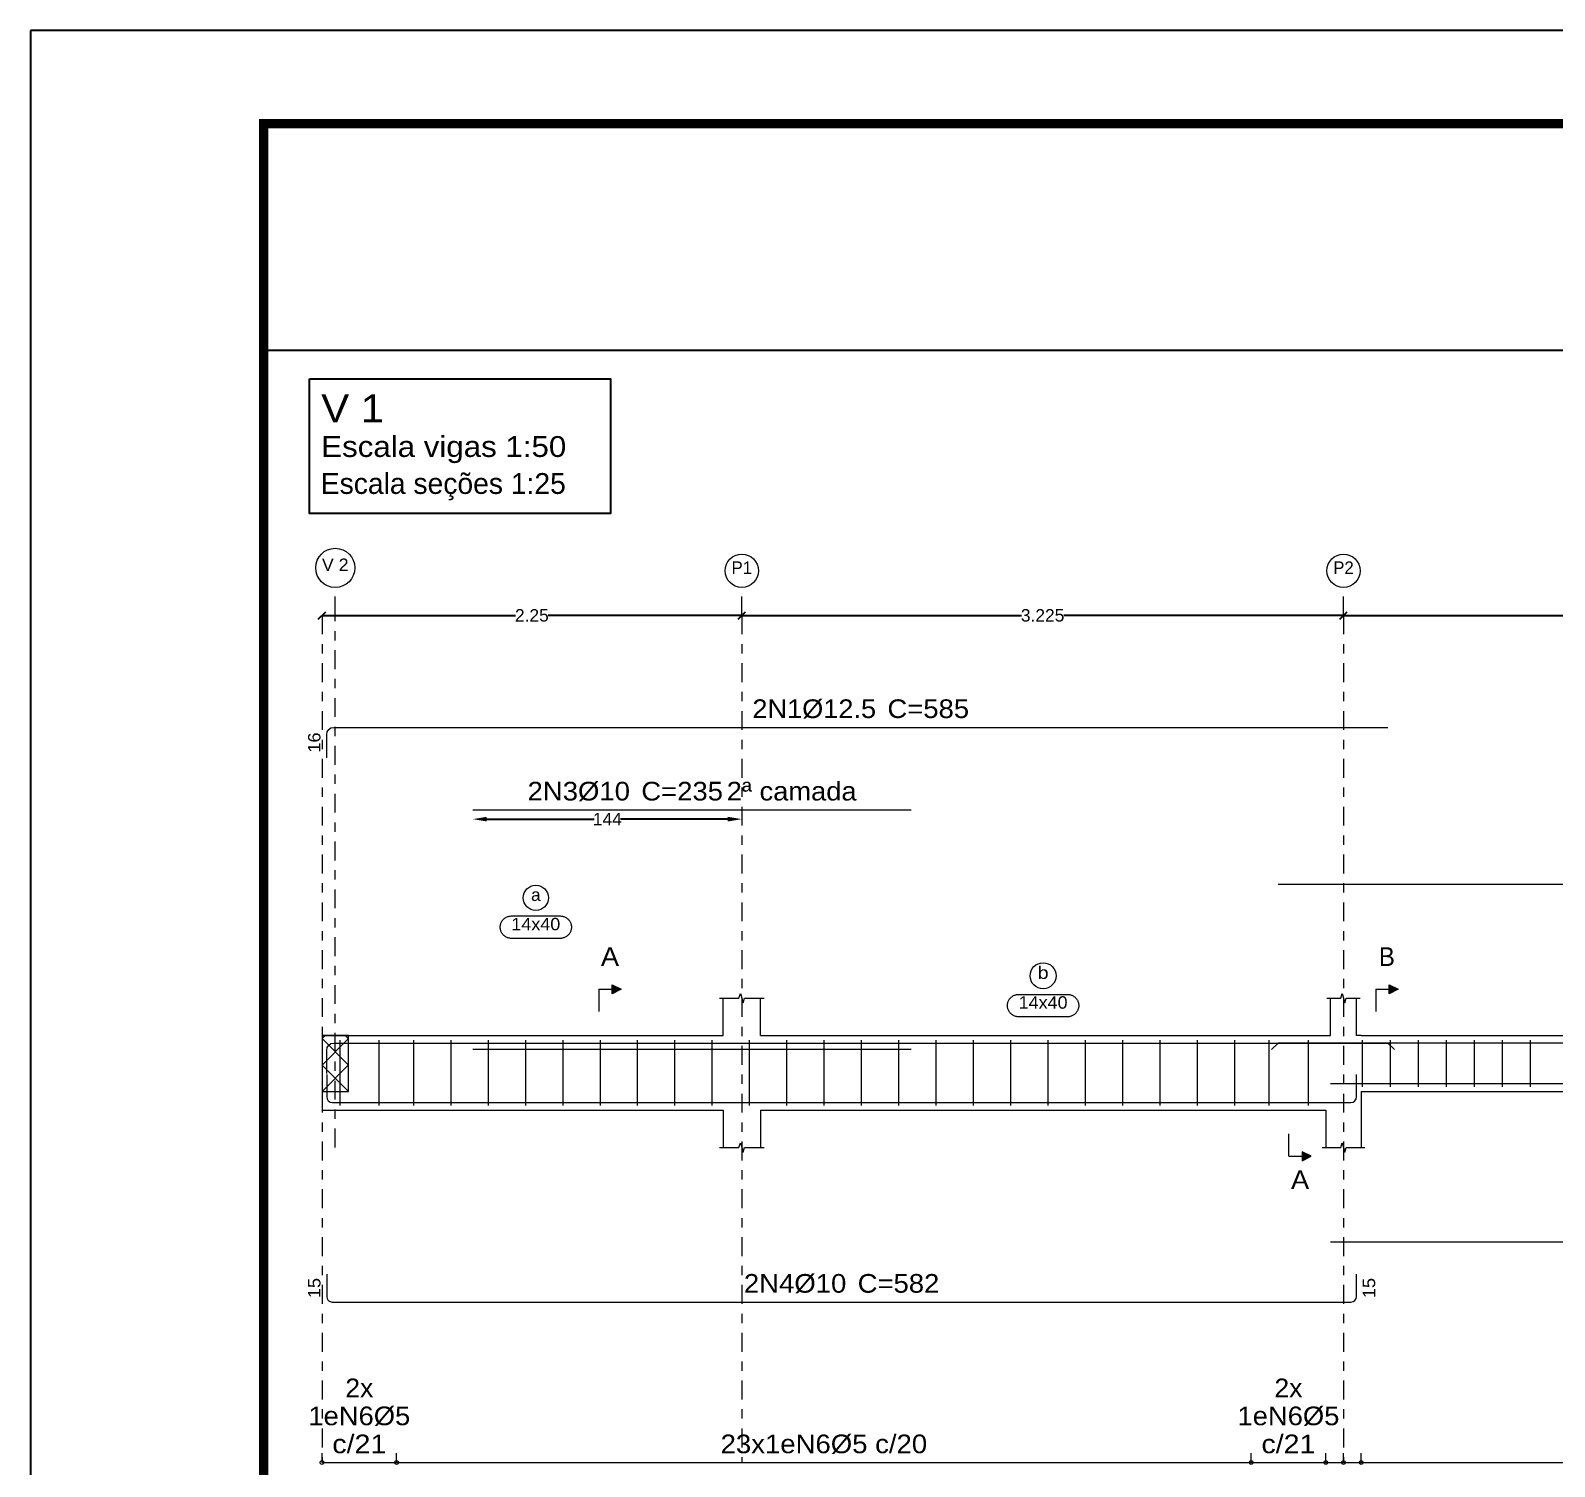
# Model space of a CAD drawing. Header units: centimetres. Extents: x 3194 to 3278, y -951 to -517.
# Drawn here: x 3194.32 to 3210.66, y -532.2 to -516.81 of the extents above; entities that cross this region are included whole.
import ezdxf
from ezdxf.enums import TextEntityAlignment as Align

# ---------------------------------------------------------------- set-up
doc = ezdxf.new("R2010")
doc.units = ezdxf.units.CM
doc.linetypes.add('CYPE_RAYAPUNTO', pattern=[0.4125, 0.2025, -0.105, 0, -0.105])
for name, color, linetype, lineweight in [('ARM_LONGITUDINAL_Ø10', 33, 'Continuous', 9), ('ARM_LONGITUDINAL_Ø12_5', 34, 'Continuous', 9), ('ARM_LONGITUDINAL_Ø8', 32, 'Continuous', 9), ('ARM_TRANSVERSAL_Ø5', 120, 'Continuous', 9), ('ELE_ARM_TRANS_TXT_EST', 7, 'Continuous', 9), ('ELE_CONT_NOS', 7, 'Continuous', 9), ('ELE_CONT_VIG_CONCRETO', 7, 'Continuous', 9), ('ELE_COT_COMPRIMENTO_PROJETADO', 8, 'Continuous', 0), ('ELE_COT_COT_ANCORAGENS', 8, 'Continuous', 0), ('ELE_COT_COT_ARM', 8, 'Continuous', 0), ('ELE_COT_COT_EST', 8, 'Continuous', 0), ('ELE_COT_COT_LIN_APOIOS', 8, 'CYPE_RAYAPUNTO', 0), ('ELE_REF_COT_LIN_AUX_COTA', 8, 'CYPE_RAYAPUNTO', 9), ('ELE_REF_LINHAS_MARCAS_PLANTA', 8, 'Continuous', 9), ('ELE_REF_MARCAS_PLANTA', 8, 'Continuous', 9), ('ELE_REF_REF_ESCALA', 3, 'Continuous', 9), ('ELE_REF_REF_NOME', 8, 'Continuous', 9), ('ELE_REF_REF_REFERENCIA', 8, 'Continuous', 9), ('ELE_REF_TEXTO_REF_NOME', 8, 'Continuous', 9), ('ELE_REF_TEXTO_REF_REFERENCIA', 8, 'Continuous', 9), ('POR_ARM_LONG_ARM_TEXTOS', 7, 'Continuous', 9), ('POR_ARM_LONG_TXT_COMP', 7, 'Continuous', 9), ('POR_ARM_LONG_TXT_IND_LAYER_ARM_LONG', 7, 'Continuous', 9)]:
    doc.layers.add(name, color=color, linetype=linetype, lineweight=lineweight)
doc.layers.add('ARQ-FOLHA', color=7, linetype='Continuous')
doc.layers.add('COTA CYPE', color=31, linetype='Continuous')
doc.styles.add('CYPETXT', font='arial.ttf', dxfattribs={"height": 0.2})
doc.styles.add('CYPETXT_0.2', font='arial.ttf', dxfattribs={"height": 0.133333})
doc.dimstyles.new('cype_arrow', dxfattribs={"dimtxt": 0.18, "dimasz": 0.15, "dimexe": 0.05, "dimexo": 0.05, "dimgap": 0, "dimtad": 0, "dimdec": 4, "dimzin": 0, "dimdsep": 46, "dimtxsty": 'CYPETXT_0.2', "dimcen": 0.09, "dimadec": 0, "dimazin": 0, "dimtfac": 1, "dimtdec": 4, "dimtofl": 0, "dimtmove": 2, "dimatfit": 3, "dimfxl": 1, "dimtolj": 1, "dimtzin": 0, "dimarcsym": 0})
doc.dimstyles.new('cype_oblique', dxfattribs={"dimtxt": 0.18, "dimasz": 0.18, "dimexe": 0.05, "dimexo": 0.05, "dimgap": 0, "dimtad": 0, "dimdec": 4, "dimzin": 0, "dimdsep": 46, "dimtxsty": 'CYPETXT_0.2', "dimblk": 'OBLIQUE', "dimtsz": 0.04, "dimcen": 0.09, "dimadec": 0, "dimazin": 0, "dimtfac": 1, "dimtdec": 4, "dimtofl": 0, "dimtmove": 2, "dimatfit": 3, "dimfxl": 1, "dimtolj": 1, "dimtzin": 0, "dimarcsym": 0})

# ---------------------------------------------------------------- blocks, each defined once
blk = doc.blocks.new('FOLHA A1')
at = {"layer": 'ARQ-FOLHA'}
for p, q in [((841, 0), (0, 0)), ((0, 0), (0, -594))]:
    blk.add_line(p, q, dxfattribs=at)
at = {"layer": 'ARQ-FOLHA', "const_width": 1}
blk.add_lwpolyline([(25, -10), (25, -584), (831, -584), (831, -10), (25, -10)], dxfattribs=at)
blk = doc.blocks.new('*D1111')
at = {"layer": 'Defpoints', "color": 0, "transparency": 16777216}
for p in [(3197.444, -523.081), (3197.444, -523.081), (3201.944, -523.081)]:
    blk.add_point(p, dxfattribs=at)
at = {"layer": 'ELE_COT_COMPRIMENTO_PROJETADO', "color": 0, "lineweight": -2, "transparency": 16777216}
for p, q in [((3197.404, -523.121), (3197.484, -523.041)), ((3197.444, -523.081), (3199.52, -523.081)), ((3201.944, -523.081), (3199.869, -523.081)), ((3201.904, -523.121), (3201.984, -523.041))]:
    blk.add_line(p, q, dxfattribs=at)
at = {"layer": 'ELE_COT_COMPRIMENTO_PROJETADO', "color": 0, "transparency": 16777216, "insert": (3199.694, -523.081), "char_height": 0.1333, "attachment_point": 5, "style": 'CYPETXT_0.2'}
blk.add_mtext('\\A1;2.25', dxfattribs=at)
blk = doc.blocks.new('_OBLIQUE')
at = {"color": 0, "linetype": 'ByBlock'}
blk.add_line((-0.5, -0.5), (0.5, 0.5), dxfattribs=at)
blk = doc.blocks.new('*D1112')
at = {"layer": 'Defpoints', "color": 0, "transparency": 16777216}
for p in [(3201.944, -523.081), (3201.944, -523.081), (3208.394, -523.081)]:
    blk.add_point(p, dxfattribs=at)
at = {"layer": 'ELE_COT_COMPRIMENTO_PROJETADO', "color": 0, "lineweight": -2, "transparency": 16777216}
for p, q in [((3201.904, -523.121), (3201.984, -523.041)), ((3201.944, -523.081), (3204.944, -523.081)), ((3208.394, -523.081), (3205.395, -523.081)), ((3208.354, -523.121), (3208.434, -523.041))]:
    blk.add_line(p, q, dxfattribs=at)
at = {"layer": 'ELE_COT_COMPRIMENTO_PROJETADO', "color": 0, "transparency": 16777216, "insert": (3205.169, -523.081), "char_height": 0.1333, "attachment_point": 5, "style": 'CYPETXT_0.2'}
blk.add_mtext('\\A1;3.225', dxfattribs=at)
blk = doc.blocks.new('*D1113')
at = {"layer": 'Defpoints', "color": 0, "transparency": 16777216}
for p in [(3208.394, -523.081), (3208.394, -523.081), (3215.404, -523.081)]:
    blk.add_point(p, dxfattribs=at)
at = {"layer": 'ELE_COT_COMPRIMENTO_PROJETADO', "color": 0, "lineweight": -2, "transparency": 16777216}
for p, q in [((3208.354, -523.121), (3208.434, -523.041)), ((3208.394, -523.081), (3211.674, -523.081)), ((3215.404, -523.081), (3212.125, -523.081)), ((3215.364, -523.121), (3215.444, -523.041))]:
    blk.add_line(p, q, dxfattribs=at)
at = {"layer": 'ELE_COT_COMPRIMENTO_PROJETADO', "color": 0, "transparency": 16777216, "insert": (3211.899, -523.081), "char_height": 0.1333, "attachment_point": 5, "style": 'CYPETXT_0.2'}
blk.add_mtext('\\A1;3.505', dxfattribs=at)
blk = doc.blocks.new('*D1118')
at = {"layer": 'Defpoints', "color": 0, "transparency": 16777216}
for p in [(3199.061, -525.264), (3201.944, -525.264), (3201.944, -525.264)]:
    blk.add_point(p, dxfattribs=at)
at = {"layer": 'ELE_COT_COT_ARM', "color": 0, "lineweight": -2, "transparency": 16777216}
for p, q in [((3199.211, -525.264), (3200.362, -525.264)), ((3201.794, -525.264), (3200.644, -525.264))]:
    blk.add_line(p, q, dxfattribs=at)
at = {"layer": 'ELE_COT_COT_ARM', "color": 0, "transparency": 16777216}
for points in [[(3199.211, -525.239), (3199.211, -525.289), (3199.061, -525.264)], [(3201.794, -525.239), (3201.794, -525.289), (3201.944, -525.264)]]:
    blk.add_solid(points, dxfattribs=at)
at = {"layer": 'ELE_COT_COT_ARM', "color": 0, "transparency": 16777216, "insert": (3200.503, -525.264), "char_height": 0.1333, "attachment_point": 5, "style": 'CYPETXT_0.2'}
blk.add_mtext('\\A1;144', dxfattribs=at)

msp = doc.modelspace()

# ---------------------------------------------------------------- hatches: boundary and pattern name
at = {"layer": 'ELE_REF_LINHAS_MARCAS_PLANTA'}
for points in [[(3200.55525, -527.13472), (3200.55525, -527.03872), (3200.65125, -527.08672)], [(3208.88345, -527.13472), (3208.88345, -527.03872), (3208.97945, -527.08672)], [(3207.95299, -528.82872), (3207.95299, -528.92472), (3208.04899, -528.87672)]]:
    msp.add_hatch(color=256, dxfattribs=at).paths.add_polyline_path(points)

# ---------------------------------------------------------------- linework, layer by layer
msp.add_line((3196.8194, -520.23693), (3259.9194, -520.23693))
at = {"layer": 'ARM_LONGITUDINAL_Ø10'}
for points in [[(3199.06128, -525.16412), (3203.76128, -525.16412)], [(3199.06128, -527.72972), (3203.76128, -527.72972)], [(3197.49447, -527.99972), (3197.49447, -528.23972), (3197.49904, -528.26268), (3197.51205, -528.28214), (3197.53151, -528.29515), (3197.55447, -528.29972), (3208.47442, -528.29972), (3208.49738, -528.29515), (3208.51685, -528.28214), (3208.52985, -528.26268), (3208.53442, -528.23972), (3208.53442, -527.99972)], [(3197.49447, -530.13854), (3197.49447, -530.37854), (3197.49904, -530.40151), (3197.51205, -530.42097), (3197.53151, -530.43398), (3197.55447, -530.43854), (3208.47442, -530.43854), (3208.49738, -530.43398), (3208.51685, -530.42097), (3208.52985, -530.40151), (3208.53442, -530.37854), (3208.53442, -530.13854)]]:
    msp.add_lwpolyline(points, dxfattribs=at)
at = {"layer": 'ARM_LONGITUDINAL_Ø12_5'}
msp.add_line((3208.86947, -527.66372), (3208.94218, -527.73238), dxfattribs=at)
for points in [[(3197.49447, -524.60565), (3197.49447, -524.35565), (3197.50018, -524.32694), (3197.51644, -524.30261), (3197.54077, -524.28635), (3197.56947, -524.28065), (3208.86947, -524.28065)], [(3197.49447, -527.98872), (3197.49447, -527.73872), (3197.50018, -527.71002), (3197.51644, -527.68569), (3197.54077, -527.66943), (3197.56947, -527.66372), (3208.86947, -527.66372)]]:
    msp.add_lwpolyline(points, dxfattribs=at)
at = {"layer": 'ARM_LONGITUDINAL_Ø8'}
msp.add_line((3207.69442, -527.66372), (3207.62253, -527.73323), dxfattribs=at)
for points in [[(3225.49442, -526.2646), (3225.49442, -526.0126), (3225.49077, -525.99423), (3225.48036, -525.97866), (3225.46479, -525.96825), (3225.44642, -525.9646), (3207.69442, -525.9646)], [(3225.49442, -527.96372), (3225.49442, -527.71172), (3225.49077, -527.69335), (3225.48036, -527.67778), (3225.46479, -527.66737), (3225.44642, -527.66372), (3207.69442, -527.66372)], [(3225.49442, -527.79972), (3225.49442, -528.05172), (3225.49077, -528.07009), (3225.48036, -528.08566), (3225.46479, -528.09606), (3225.44642, -528.09972), (3208.25442, -528.09972)], [(3225.49442, -529.49854), (3225.49442, -529.75054), (3225.49077, -529.76891), (3225.48036, -529.78449), (3225.46479, -529.79489), (3225.44642, -529.79854), (3208.25442, -529.79854)]]:
    msp.add_lwpolyline(points, dxfattribs=at)
at = {"layer": 'ARM_TRANSVERSAL_Ø5'}
for p, q in [((3197.63447, -527.63172), (3197.63447, -528.33172)), ((3198.05447, -527.63172), (3198.05447, -528.33172)), ((3198.42445, -527.63172), (3198.42445, -528.33172)), ((3198.82445, -527.63172), (3198.82445, -528.33172)), ((3199.22445, -527.63172), (3199.22445, -528.33172)), ((3199.62445, -527.63172), (3199.62445, -528.33172)), ((3200.02445, -527.63172), (3200.02445, -528.33172)), ((3200.42445, -527.63172), (3200.42445, -528.33172)), ((3200.82445, -527.63172), (3200.82445, -528.33172)), ((3201.22445, -527.63172), (3201.22445, -528.33172)), ((3201.62445, -527.63172), (3201.62445, -528.33172)), ((3202.02445, -527.63172), (3202.02445, -528.33172)), ((3202.42445, -527.63172), (3202.42445, -528.33172)), ((3202.82445, -527.63172), (3202.82445, -528.33172)), ((3203.22445, -527.63172), (3203.22445, -528.33172)), ((3203.62445, -527.63172), (3203.62445, -528.33172)), ((3204.02445, -527.63172), (3204.02445, -528.33172)), ((3204.42445, -527.63172), (3204.42445, -528.33172)), ((3204.82445, -527.63172), (3204.82445, -528.33172)), ((3205.22445, -527.63172), (3205.22445, -528.33172)), ((3205.62445, -527.63172), (3205.62445, -528.33172)), ((3206.02445, -527.63172), (3206.02445, -528.33172)), ((3206.42445, -527.63172), (3206.42445, -528.33172)), ((3206.82445, -527.63172), (3206.82445, -528.33172)), ((3207.22445, -527.63172), (3207.22445, -528.33172)), ((3207.59442, -527.63172), (3207.59442, -528.33172)), ((3208.01442, -527.63172), (3208.01442, -528.33172)), ((3208.59442, -527.63172), (3208.59442, -528.13172)), ((3208.89442, -527.63172), (3208.89442, -528.13172)), ((3209.19442, -527.63172), (3209.19442, -528.13172)), ((3209.49442, -527.63172), (3209.49442, -528.13172)), ((3209.79442, -527.63172), (3209.79442, -528.13172)), ((3210.09442, -527.63172), (3210.09442, -528.13172)), ((3210.39442, -527.63172), (3210.39442, -528.13172))]:
    msp.add_line(p, q, dxfattribs=at)
at = {"layer": 'COTA CYPE'}
msp.add_lwpolyline([(3197.31095, -520.5442), (3200.53735, -520.5442), (3200.53735, -521.98768), (3197.31095, -521.98768)], close=True, dxfattribs=at)
at = {"layer": 'ELE_CONT_NOS'}
for p, q in [((3201.74442, -527.58172), (3201.74442, -527.18172)), ((3202.14442, -527.58172), (3202.14442, -527.18172)), ((3208.25442, -527.58172), (3208.25442, -527.18172)), ((3208.53442, -527.58172), (3208.53442, -527.18172)), ((3197.44447, -527.58172), (3197.44447, -528.38172)), ((3208.20442, -527.58172), (3208.25442, -527.58172)), ((3208.58442, -527.58172), (3208.53442, -527.58172)), ((3208.58442, -528.18172), (3208.58442, -528.78172)), ((3201.74442, -528.38172), (3201.74442, -528.78172)), ((3202.14442, -528.38172), (3202.14442, -528.78172)), ((3208.20442, -528.38172), (3208.20442, -528.78172))]:
    msp.add_line(p, q, dxfattribs=at)
at = {"layer": 'ELE_CONT_NOS', "lineweight": 0}
for p, q in [((3197.44447, -527.61603), (3197.47879, -527.58172)), ((3197.44447, -527.89888), (3197.72844, -527.61491)), ((3197.72844, -527.9), (3197.44447, -527.61603)), ((3197.72844, -527.61715), (3197.693, -527.58172)), ((3197.44447, -528.18172), (3197.72844, -527.89775)), ((3197.72732, -528.18172), (3197.44447, -527.89888)), ((3197.72732, -528.18172), (3197.72844, -528.1806))]:
    msp.add_line(p, q, dxfattribs=at)
at = {"layer": 'ELE_CONT_NOS'}
for points in [[(3201.70442, -527.18172), (3201.91442, -527.18172), (3201.92942, -527.13172), (3201.95942, -527.23172), (3201.97442, -527.18172), (3202.18442, -527.18172)], [(3208.21442, -527.18172), (3208.36442, -527.18172), (3208.37942, -527.13172), (3208.40942, -527.23172), (3208.42442, -527.18172), (3208.57442, -527.18172)], [(3197.44447, -527.58172), (3197.72844, -527.58172)], [(3197.44447, -528.38172), (3197.72844, -528.38172)], [(3201.70442, -528.78172), (3201.91442, -528.78172), (3201.92942, -528.73172), (3201.95942, -528.83172), (3201.97442, -528.78172), (3202.18442, -528.78172)], [(3208.16442, -528.78172), (3208.36442, -528.78172), (3208.37942, -528.73172), (3208.40942, -528.83172), (3208.42442, -528.78172), (3208.62442, -528.78172)]]:
    msp.add_lwpolyline(points, dxfattribs=at)
at = {"layer": 'ELE_CONT_NOS', "lineweight": 0}
msp.add_lwpolyline([(3197.44447, -527.58172), (3197.44447, -528.18172), (3197.72844, -528.18172), (3197.72844, -527.58172), (3197.44447, -527.58172)], close=True, dxfattribs=at)
at = {"layer": 'ELE_CONT_VIG_CONCRETO'}
for p, q in [((3197.72844, -527.58172), (3201.74442, -527.58172)), ((3202.14442, -527.58172), (3208.20442, -527.58172)), ((3208.58442, -527.58172), (3215.20442, -527.58172)), ((3208.58442, -528.18172), (3215.20442, -528.18172)), ((3197.72844, -528.38172), (3201.74442, -528.38172)), ((3202.14442, -528.38172), (3208.20442, -528.38172))]:
    msp.add_line(p, q, dxfattribs=at)
at = {"layer": 'ELE_COT_COT_EST'}
for p, q in [((3197.44447, -532.15854), (3197.44447, -532.05854)), ((3198.24447, -532.15854), (3198.24447, -532.05854)), ((3207.40442, -532.15854), (3207.40442, -532.05854)), ((3208.20442, -532.15854), (3208.20442, -532.05854)), ((3208.39442, -532.15854), (3208.39442, -532.05854)), ((3208.58442, -532.15854), (3208.58442, -532.05854))]:
    msp.add_line(p, q, dxfattribs=at)
for points in [[(3197.44447, -532.15854), (3198.24447, -532.15854), (3198.24447, -532.05854)], [(3198.24447, -532.15854), (3207.40442, -532.15854), (3207.40442, -532.05854)], [(3207.40442, -532.15854), (3208.20442, -532.15854), (3208.20442, -532.05854)], [(3208.20442, -532.15854), (3208.39442, -532.15854), (3208.39442, -532.05854)], [(3208.39442, -532.15854), (3208.58442, -532.15854), (3208.58442, -532.05854)], [(3208.58442, -532.15854), (3215.20442, -532.15854), (3215.20442, -532.05854)]]:
    msp.add_lwpolyline(points, dxfattribs=at)
for centre in [(3197.44447, -532.15854), (3198.24447, -532.15854), (3198.24447, -532.15854), (3207.40442, -532.15854), (3207.40442, -532.15854), (3208.20442, -532.15854), (3208.20442, -532.15854), (3208.39442, -532.15854), (3208.39442, -532.15854), (3208.58442, -532.15854), (3208.58442, -532.15854)]:
    msp.add_circle(centre, 0.02, dxfattribs=at)
at = {"layer": 'ELE_COT_COT_LIN_APOIOS'}
for p, q in [((3197.44447, -523.08065), (3197.44447, -532.15854)), ((3201.94442, -523.08065), (3201.94442, -532.15854)), ((3208.39442, -523.08065), (3208.39442, -532.15854))]:
    msp.add_line(p, q, dxfattribs=at)
at = {"layer": 'ELE_REF_COT_LIN_AUX_COTA'}
for p, q in [((3197.58646, -523.08065), (3197.58646, -522.78065)), ((3201.94442, -523.08065), (3201.94442, -522.78065)), ((3208.39442, -523.08065), (3208.39442, -522.78065)), ((3197.58646, -528.78172), (3197.58646, -523.08065))]:
    msp.add_line(p, q, dxfattribs=at)
at = {"layer": 'ELE_REF_LINHAS_MARCAS_PLANTA'}
for p, q in [((3200.41125, -527.08672), (3200.41125, -527.32672)), ((3200.41125, -527.08672), (3200.55525, -527.08672)), ((3208.73945, -527.08672), (3208.73945, -527.32672)), ((3208.73945, -527.08672), (3208.88345, -527.08672)), ((3207.80899, -528.87672), (3207.80899, -528.63672)), ((3207.80899, -528.87672), (3207.95299, -528.87672))]:
    msp.add_line(p, q, dxfattribs=at)
for points in [[(3200.55525, -527.13472), (3200.55525, -527.03872), (3200.65125, -527.08672)], [(3208.88345, -527.13472), (3208.88345, -527.03872), (3208.97945, -527.08672)], [(3207.95299, -528.82872), (3207.95299, -528.92472), (3208.04899, -528.87672)]]:
    msp.add_lwpolyline(points, close=True, dxfattribs=at)
at = {"layer": 'ELE_REF_REF_NOME'}
for points in [[(3199.99843, -526.30172), (3200.00644, -526.30199), (3200.01442, -526.30279), (3200.02233, -526.30412), (3200.03013, -526.30598), (3200.03779, -526.30836), (3200.04528, -526.31124), (3200.05255, -526.31462), (3200.05958, -526.31847), (3200.06634, -526.32279), (3200.0728, -526.32754), (3200.07892, -526.33272), (3200.08469, -526.3383), (3200.09007, -526.34424), (3200.09504, -526.35054), (3200.09958, -526.35715), (3200.10366, -526.36405), (3200.10728, -526.37121), (3200.11041, -526.37859), (3200.11304, -526.38617), (3200.11516, -526.3939), (3200.11676, -526.40176), (3200.11783, -526.40971), (3200.11836, -526.41771), (3200.11836, -526.42573), (3200.11783, -526.43373), (3200.11676, -526.44168), (3200.11516, -526.44954), (3200.11304, -526.45727), (3200.11041, -526.46485), (3200.10728, -526.47223), (3200.10366, -526.47939), (3200.09958, -526.48629), (3200.09504, -526.4929), (3200.09007, -526.49919), (3200.08469, -526.50514), (3200.07892, -526.51072), (3200.0728, -526.51589), (3200.06634, -526.52065), (3200.05958, -526.52497), (3200.05255, -526.52882), (3200.04528, -526.5322), (3200.03779, -526.53508), (3200.03013, -526.53745), (3200.02233, -526.53931), (3200.01442, -526.54065), (3200.00644, -526.54145), (3199.99843, -526.54172), (3199.47443, -526.54172), (3199.46641, -526.54145), (3199.45843, -526.54065), (3199.45053, -526.53931), (3199.44273, -526.53745), (3199.43507, -526.53508), (3199.42758, -526.5322), (3199.42031, -526.52882), (3199.41327, -526.52497), (3199.40652, -526.52065), (3199.40006, -526.51589), (3199.39393, -526.51072), (3199.38817, -526.50514), (3199.38279, -526.49919), (3199.37782, -526.4929), (3199.37328, -526.48629), (3199.36919, -526.47939), (3199.36558, -526.47223), (3199.36245, -526.46485), (3199.35982, -526.45727), (3199.3577, -526.44954), (3199.3561, -526.44168), (3199.35503, -526.43373), (3199.3545, -526.42573), (3199.3545, -526.41771), (3199.35503, -526.40971), (3199.3561, -526.40176), (3199.3577, -526.3939), (3199.35982, -526.38617), (3199.36245, -526.37859), (3199.36558, -526.37121), (3199.36919, -526.36405), (3199.37328, -526.35715), (3199.37782, -526.35054), (3199.38279, -526.34424), (3199.38817, -526.3383), (3199.39393, -526.33272), (3199.40006, -526.32754), (3199.40652, -526.32279), (3199.41327, -526.31847), (3199.42031, -526.31462), (3199.42758, -526.31124), (3199.43507, -526.30836), (3199.44273, -526.30598), (3199.45053, -526.30412), (3199.45843, -526.30279), (3199.46641, -526.30199), (3199.47443, -526.30172), (3199.99843, -526.30172)], [(3205.43642, -527.14172), (3205.44444, -527.14199), (3205.45242, -527.14279), (3205.46032, -527.14412), (3205.46812, -527.14598), (3205.47578, -527.14836), (3205.48327, -527.15124), (3205.49054, -527.15462), (3205.49757, -527.15847), (3205.50433, -527.16279), (3205.51079, -527.16754), (3205.51691, -527.17272), (3205.52268, -527.1783), (3205.52806, -527.18424), (3205.53303, -527.19054), (3205.53757, -527.19715), (3205.54165, -527.20405), (3205.54527, -527.21121), (3205.5484, -527.21859), (3205.55103, -527.22617), (3205.55315, -527.2339), (3205.55475, -527.24176), (3205.55582, -527.24971), (3205.55635, -527.25771), (3205.55635, -527.26573), (3205.55582, -527.27373), (3205.55475, -527.28168), (3205.55315, -527.28954), (3205.55103, -527.29727), (3205.5484, -527.30485), (3205.54527, -527.31223), (3205.54165, -527.31939), (3205.53757, -527.32629), (3205.53303, -527.3329), (3205.52806, -527.33919), (3205.52268, -527.34514), (3205.51691, -527.35072), (3205.51079, -527.35589), (3205.50433, -527.36065), (3205.49757, -527.36497), (3205.49054, -527.36882), (3205.48327, -527.3722), (3205.47578, -527.37508), (3205.46812, -527.37745), (3205.46032, -527.37931), (3205.45242, -527.38065), (3205.44444, -527.38145), (3205.43642, -527.38172), (3204.91242, -527.38172), (3204.90441, -527.38145), (3204.89643, -527.38065), (3204.88852, -527.37931), (3204.88072, -527.37745), (3204.87306, -527.37508), (3204.86557, -527.3722), (3204.8583, -527.36882), (3204.85127, -527.36497), (3204.84451, -527.36065), (3204.83805, -527.35589), (3204.83193, -527.35072), (3204.82616, -527.34514), (3204.82078, -527.33919), (3204.81581, -527.3329), (3204.81127, -527.32629), (3204.80719, -527.31939), (3204.80357, -527.31223), (3204.80044, -527.30485), (3204.79781, -527.29727), (3204.79569, -527.28954), (3204.79409, -527.28168), (3204.79302, -527.27373), (3204.79249, -527.26573), (3204.79249, -527.25771), (3204.79302, -527.24971), (3204.79409, -527.24176), (3204.79569, -527.2339), (3204.79781, -527.22617), (3204.80044, -527.21859), (3204.80357, -527.21121), (3204.80719, -527.20405), (3204.81127, -527.19715), (3204.81581, -527.19054), (3204.82078, -527.18424), (3204.82616, -527.1783), (3204.83193, -527.17272), (3204.83805, -527.16754), (3204.84451, -527.16279), (3204.85127, -527.15847), (3204.8583, -527.15462), (3204.86557, -527.15124), (3204.87306, -527.14836), (3204.88072, -527.14598), (3204.88852, -527.14412), (3204.89643, -527.14279), (3204.90441, -527.14199), (3204.91242, -527.14172), (3205.43642, -527.14172)]]:
    msp.add_lwpolyline(points, close=True, dxfattribs=at)
for centre, radius in [((3199.73643, -526.10701), 0.13471), ((3205.17442, -526.94239), 0.13933)]:
    msp.add_circle(centre, radius, dxfattribs=at)
at = {"layer": 'ELE_REF_REF_REFERENCIA'}
for centre, radius in [((3197.58646, -522.57125), 0.2094), ((3201.94442, -522.60225), 0.17839), ((3208.39442, -522.60225), 0.17839)]:
    msp.add_circle(centre, radius, dxfattribs=at)

# ---------------------------------------------------------------- block references
at = {"layer": 'ARQ-FOLHA', "xscale": 0.1, "yscale": 0.1, "zscale": 0.1}
msp.add_blockref('FOLHA A1', (3194.3194, -516.813), dxfattribs=at)

# ---------------------------------------------------------------- texts
at = {"layer": 'COTA CYPE', "style": 'CYPETXT', "width": 1.080185}
msp.add_text('V 1', height=0.297399, dxfattribs=at).set_placement((3197.43635, -521.01097), (3198.10996, -521.01097), align=Align.FIT)
at = {"layer": 'ELE_ARM_TRANS_TXT_EST', "style": 'CYPETXT'}
for s, width, p, p2 in [('2x', 1.016644, (3197.69447, -531.45854), (3197.99447, -531.45854)), ('2x', 1.016644, (3207.65442, -531.45854), (3207.95442, -531.45854)), ('1eN6%%c5', 1.049339, (3197.29847, -531.75854), (3198.39047, -531.75854)), ('1eN6%%c5', 1.049339, (3207.25842, -531.75854), (3208.35042, -531.75854)), ('c/21', 1.096376, (3197.55497, -532.05854), (3198.13397, -532.05854)), ('23x1eN6%%c5 c/20', 1.055863, (3201.71745, -532.05854), (3203.93145, -532.05854)), ('c/21', 1.096376, (3207.51492, -532.05854), (3208.09392, -532.05854))]:
    msp.add_text(s, height=0.2, dxfattribs=dict(at, width=width)).set_placement(p, p2, align=Align.FIT)
at = {"layer": 'ELE_COT_COT_ANCORAGENS', "style": 'CYPETXT', "width": 1.042546}
for s, p, p2 in [('16', (3197.42781, -524.55115), (3197.42781, -524.33515)), ('15', (3197.42781, -530.39654), (3197.42781, -530.18054)), ('15', (3208.73442, -530.39654), (3208.73442, -530.18054))]:
    msp.add_text(s, height=0.133333, rotation=90, dxfattribs=at).set_placement(p, p2, align=Align.FIT)
at = {"layer": 'ELE_REF_MARCAS_PLANTA', "style": 'CYPETXT'}
for s, width, p, p2 in [('A', 1.044083, (3200.43375, -526.83672), (3200.62875, -526.83672)), ('B', 0.917592, (3208.77395, -526.83672), (3208.94495, -526.83672)), ('A', 1.044083, (3207.83149, -529.22672), (3208.02649, -529.22672))]:
    msp.add_text(s, height=0.2, dxfattribs=dict(at, width=width)).set_placement(p, p2, align=Align.FIT)
at = {"layer": 'ELE_REF_REF_ESCALA', "style": 'CYPETXT'}
for s, width, p, p2 in [('Escala vigas 1:50', 1.075389, (3197.43635, -521.38272), (3200.06276, -521.38272)), ('Escala seções 1:25', 0.971968, (3197.43148, -521.77884), (3200.05789, -521.77884))]:
    msp.add_text(s, height=0.2230494, dxfattribs=dict(at, width=width)).set_placement(p, p2, align=Align.FIT)
at = {"layer": 'ELE_REF_TEXTO_REF_NOME', "style": 'CYPETXT'}
for s, height, width, p, p2 in [('a', 0.13333, 0.984627, (3199.68543, -526.14035), (3199.78743, -526.14035)), ('14x40', 0.133333, 1.032505, (3199.47443, -526.45505), (3199.99843, -526.45505)), ('b', 0.13333, 1.139078, (3205.11542, -526.97572), (3205.23342, -526.97572)), ('14x40', 0.133333, 1.032505, (3204.91242, -527.29505), (3205.43642, -527.29505))]:
    msp.add_text(s, height=height, dxfattribs=dict(at, width=width)).set_placement(p, p2, align=Align.FIT)
at = {"layer": 'ELE_REF_TEXTO_REF_REFERENCIA', "style": 'CYPETXT'}
for s, width, p, p2 in [('V 2', 1.022957, (3197.44346, -522.60458), (3197.72946, -522.60458)), ('P1', 0.965629, (3201.83442, -522.63559), (3202.05442, -522.63559)), ('P2', 0.965629, (3208.28442, -522.63559), (3208.50442, -522.63559))]:
    msp.add_text(s, height=0.133333, dxfattribs=dict(at, width=width)).set_placement(p, p2, align=Align.FIT)
at = {"layer": 'POR_ARM_LONG_ARM_TEXTOS', "style": 'CYPETXT'}
for s, width, p, p2 in [('2N1%%c12.5', 1.041086, (3202.05797, -524.18065), (3203.38397, -524.18065)), ('2N3%%c10', 1.055105, (3199.64778, -525.06412), (3200.74578, -525.06412)), ('2N4%%c10', 1.055105, (3201.96695, -530.33854), (3203.06495, -530.33854))]:
    msp.add_text(s, height=0.2, dxfattribs=dict(at, width=width)).set_placement(p, p2, align=Align.FIT)
at = {"layer": 'POR_ARM_LONG_TXT_COMP', "style": 'CYPETXT', "width": 1.053117}
for s, p, p2 in [(' C=585', (3203.42397, -524.18065), (3204.38097, -524.18065)), (' C=235', (3200.78578, -525.06412), (3201.74278, -525.06412)), (' C=582', (3203.10495, -530.33854), (3204.06195, -530.33854))]:
    msp.add_text(s, height=0.2, dxfattribs=at).set_placement(p, p2, align=Align.FIT)
at = {"layer": 'POR_ARM_LONG_TXT_IND_LAYER_ARM_LONG', "style": 'CYPETXT', "width": 1.046284}
msp.add_text('2ª camada', height=0.2, dxfattribs=at).set_placement((3201.78278, -525.06412), (3203.17478, -525.06412), align=Align.FIT)

# ---------------------------------------------------------------- dimensions: what is measured, and where the dimension line sits
at = {"layer": 'ELE_COT_COMPRIMENTO_PROJETADO'}
for p1, p2, text, picture, middle in [((3201.94442, -523.08065), (3197.44447, -523.08065), '2.25', '*D1111', (3199.69445, -523.08065)), ((3208.39442, -523.08065), (3201.94442, -523.08065), '3.225', '*D1112', (3205.16942, -523.08065)), ((3215.40442, -523.08065), (3208.39442, -523.08065), '3.505', '*D1113', (3211.89942, -523.08065))]:
    dim = msp.add_aligned_dim(p1=p1, p2=p2, distance=0, text=text, dimstyle='cype_oblique', override={"dimexe": 0, "dimexo": 0}, dxfattribs=at)
    dim.commit()
    dim.dimension.update_dxf_attribs({"geometry": picture, "text_midpoint": middle})
at = {"layer": 'ELE_COT_COT_ARM'}
dim = msp.add_aligned_dim(p1=(3199.06128, -525.26412), p2=(3201.94442, -525.26412), distance=0, text='144', dimstyle='cype_arrow', override={"dimexe": 0, "dimexo": 0}, dxfattribs=at)
dim.commit()
dim.dimension.update_dxf_attribs({"geometry": '*D1118', "text_midpoint": (3200.50285, -525.26412)})

doc.saveas('drawing.dxf')
